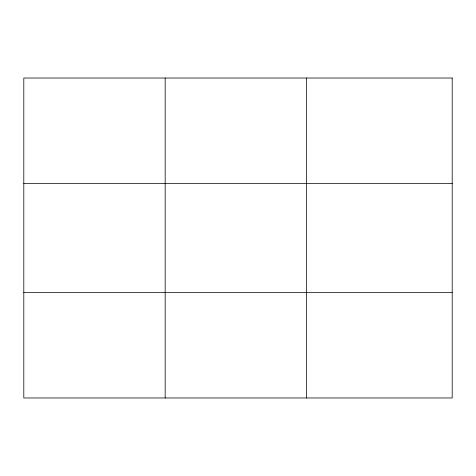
<?xml version="1.0" encoding="UTF-8"?>
<svg xmlns="http://www.w3.org/2000/svg" width="476" height="476" viewBox="0 0 476 476"><rect width="100%" height="100%" fill="white"/><g stroke="black" fill="none" stroke-linecap="round" stroke-linejoin="round"><path stroke-width="0.71" d="M165.172 78.028L165.172 397.972M306.544 78.028L306.544 397.972M23.8 183.611L452.2 183.611M23.8 292.389L452.2 292.389M452.2 78.028L452.2 397.972L23.8 397.972L23.8 78.028L452.2 78.028"/></g></svg>
